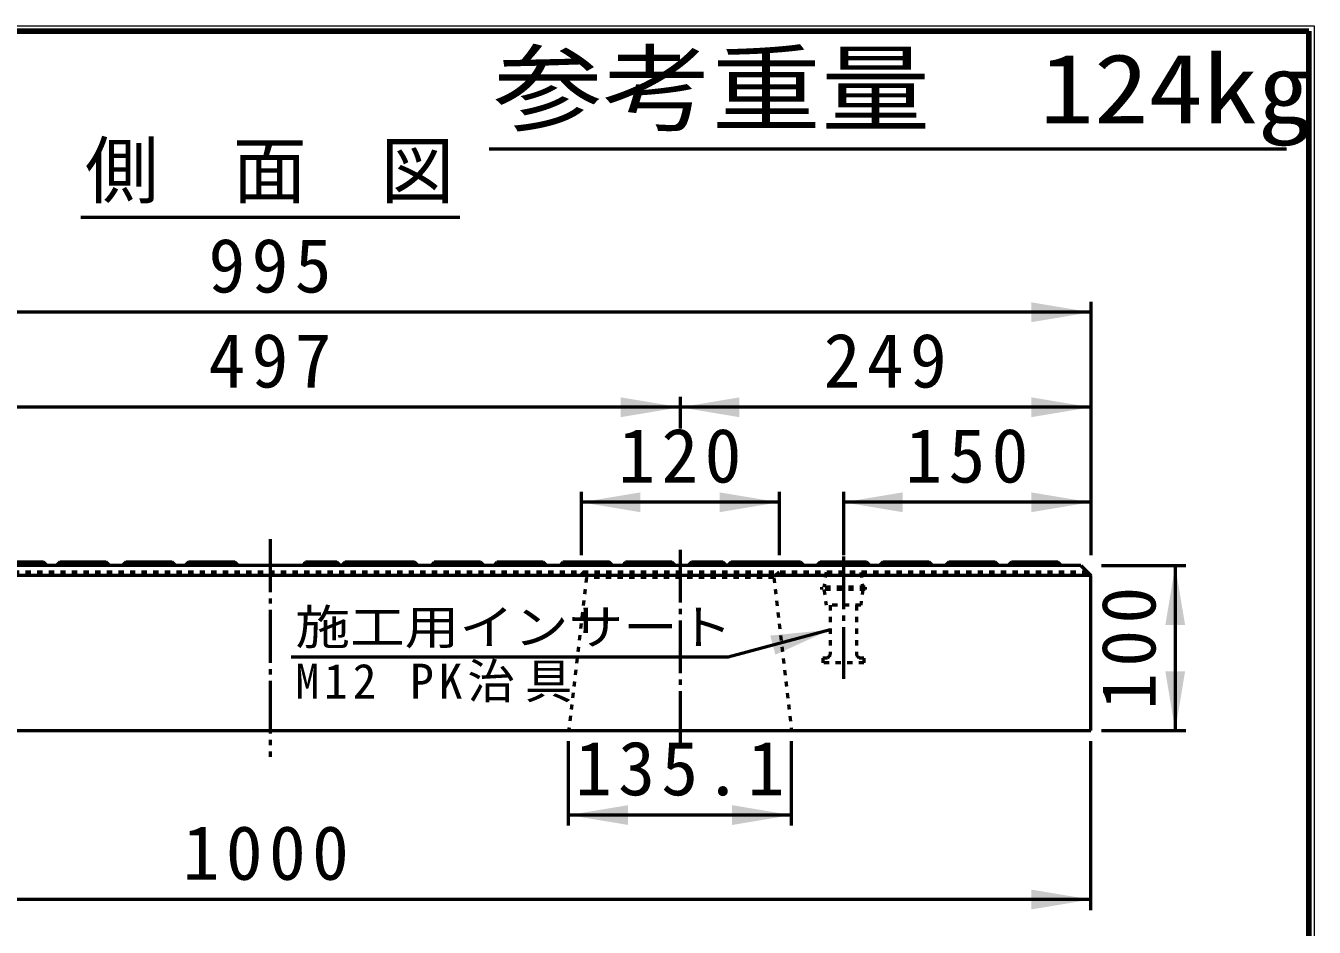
# Model space of a CAD drawing. Units: millimetres, scale not verified. Extents: x 100 to 4105, y 100 to 2870.
# Drawn here: x 2884 to 4105, y 2016 to 2870 of the extents above; entities that cross this region are included whole.
import ezdxf
from ezdxf.enums import TextEntityAlignment as Align

# ---------------------------------------------------------------- set-up
doc = ezdxf.new("R2010")
doc.units = ezdxf.units.MM
doc.header["$LTSCALE"] = 5
doc.linetypes.add('USER1', pattern=[2.2, 1, -1.2])
doc.linetypes.add('USER2', pattern=[13.4, 10, -1.2, 1, -1.2])
doc.layers.add('V-nasSTD', color=7, linetype='Continuous', lineweight=50)
doc.styles.add('ＭＳ ゴシック', font='')
doc.styles.get('ＭＳ ゴシック').set_extended_font_data('MS Gothic')

msp = doc.modelspace()

# ---------------------------------------------------------------- hatches: boundary and pattern name
at = {"layer": 'V-nasSTD'}
for points in [[(3837.08, 2589.288), (3893.33, 2598.663), (3837.08, 2608.038)], [(3448.017, 2518.038), (3504.267, 2508.663), (3448.017, 2499.288)], [(3560.517, 2518.038), (3504.267, 2508.663), (3560.517, 2499.288)], [(3837.08, 2499.288), (3893.33, 2508.663), (3837.08, 2518.038)], [(3466.767, 2428.038), (3410.517, 2418.663), (3466.767, 2409.288)], [(3541.767, 2428.038), (3598.017, 2418.663), (3541.767, 2409.288)], [(3715.205, 2428.038), (3658.955, 2418.663), (3715.205, 2409.288)], [(3837.08, 2428.038), (3893.33, 2418.663), (3837.08, 2409.288)], [(3963.955, 2302.413), (3973.33, 2358.663), (3982.705, 2302.413)], [(3589.695, 2292.407), (3646.455, 2297.91), (3594.548, 2274.295)], [(3982.705, 2258.663), (3973.33, 2202.413), (3963.955, 2258.663)], [(3454.97, 2113.038), (3398.72, 2122.413), (3454.97, 2131.788)], [(3553.564, 2113.038), (3609.814, 2122.413), (3553.564, 2131.788)], [(3837.08, 2033.038), (3893.33, 2042.413), (3837.08, 2051.788)]]:
    msp.add_hatch(color=256, dxfattribs=at).paths.add_polyline_path(points)

# ---------------------------------------------------------------- linework, layer by layer
at = {"layer": 'V-nasSTD', "lineweight": 100}
for p, q in [((4100, 2865), (105, 2865)), ((4100, 105), (4100, 2865))]:
    msp.add_line(p, q, dxfattribs=at)
at = {"layer": 'V-nasSTD'}
for p, q in [((3323.315, 2753.535), (4078.815, 2753.535)), ((2936.486, 2688.663), (3295.486, 2688.663)), ((3893.33, 2608.663), (3893.33, 2368.663)), ((3893.33, 2598.663), (2338.642, 2598.663)), ((3504.267, 2518.663), (3504.267, 2488.663)), ((3504.267, 2508.663), (2727.705, 2508.663)), ((3893.33, 2508.663), (3504.267, 2508.663)), ((3410.517, 2428.663), (3410.517, 2368.663)), ((3598.017, 2418.663), (3410.517, 2418.663)), ((3598.017, 2428.663), (3598.017, 2368.663)), ((3658.955, 2428.663), (3658.955, 2368.663)), ((3893.33, 2418.663), (3658.955, 2418.663)), ((3883.955, 2358.663), (2348.017, 2358.663)), ((2901.142, 2361.788), (2857.392, 2361.788)), ((2904.267, 2358.663), (2901.142, 2361.788)), ((2916.767, 2361.788), (2913.642, 2358.663)), ((2960.517, 2361.788), (2916.767, 2361.788)), ((2963.642, 2358.663), (2960.517, 2361.788)), ((2979.267, 2361.788), (2976.142, 2358.663)), ((3023.017, 2361.788), (2979.267, 2361.788)), ((3026.142, 2358.663), (3023.017, 2361.788)), ((3038.642, 2361.788), (3035.517, 2358.663)), ((3082.392, 2361.788), (3038.642, 2361.788)), ((3085.517, 2358.663), (3082.392, 2361.788)), ((3149.58, 2361.788), (3146.455, 2358.663)), ((3179.267, 2361.788), (3149.58, 2361.788)), ((3182.392, 2358.663), (3179.267, 2361.788)), ((3187.08, 2361.788), (3183.955, 2358.663)), ((3252.705, 2361.788), (3187.08, 2361.788)), ((3255.83, 2358.663), (3252.705, 2361.788)), ((3271.455, 2361.788), (3268.33, 2358.663)), ((3315.205, 2361.788), (3271.455, 2361.788)), ((3318.33, 2358.663), (3315.205, 2361.788)), ((3330.83, 2361.788), (3327.705, 2358.663)), ((3374.58, 2361.788), (3330.83, 2361.788)), ((3377.705, 2358.663), (3374.58, 2361.788)), ((3393.33, 2361.788), (3390.205, 2358.663)), ((3437.255, 2361.788), (3393.33, 2361.788)), ((3440.205, 2358.663), (3437.08, 2361.788)), ((3452.705, 2361.788), (3449.58, 2358.663)), ((3496.455, 2361.788), (3452.705, 2361.788)), ((3499.58, 2358.663), (3496.455, 2361.788)), ((3515.205, 2361.788), (3512.08, 2358.663)), ((3544.892, 2361.788), (3515.205, 2361.788)), ((3548.017, 2358.663), (3544.892, 2361.788)), ((3552.705, 2361.788), (3549.58, 2358.663)), ((3618.33, 2361.788), (3552.705, 2361.788)), ((3621.455, 2358.663), (3618.33, 2361.788)), ((3637.08, 2361.788), (3633.955, 2358.663)), ((3680.83, 2361.788), (3637.08, 2361.788)), ((3683.955, 2358.663), (3680.83, 2361.788)), ((3696.455, 2361.788), (3693.33, 2358.663)), ((3740.205, 2361.788), (3696.455, 2361.788)), ((3743.33, 2358.663), (3740.205, 2361.788)), ((3758.955, 2361.788), (3755.83, 2358.663)), ((3802.705, 2361.788), (3758.955, 2361.788)), ((3805.83, 2358.663), (3802.705, 2361.788)), ((3818.33, 2361.788), (3815.205, 2358.663)), ((3862.08, 2361.788), (3818.33, 2361.788)), ((3865.205, 2358.663), (3862.08, 2361.788)), ((3883.955, 2358.663), (3893.33, 2349.288)), ((3903.33, 2358.663), (3983.33, 2358.663)), ((3973.33, 2358.663), (3973.33, 2202.413)), ((3893.33, 2349.288), (2338.642, 2349.288)), ((3893.33, 2202.413), (3893.33, 2349.288)), ((3646.455, 2297.91), (3549.862, 2272.028)), ((3549.862, 2272.028), (3135.862, 2272.028)), ((2338.642, 2202.413), (3893.33, 2202.413)), ((3903.33, 2202.413), (3983.33, 2202.413)), ((3398.72, 2112.413), (3398.72, 2192.413)), ((3609.814, 2112.413), (3609.814, 2192.413)), ((3893.33, 2032.413), (3893.33, 2192.413)), ((3609.814, 2122.413), (3398.72, 2122.413)), ((3893.33, 2042.413), (2330.83, 2042.413))]:
    msp.add_line(p, q, dxfattribs=at)
at = {"layer": 'V-nasSTD', "linetype": 'USER2'}
for p, q in [((3115.986, 2383.663), (3115.986, 2177.413)), ((3504.267, 2373.663), (3504.267, 2187.413)), ((3658.955, 2367.413), (3658.955, 2251.475))]:
    msp.add_line(p, q, dxfattribs=at)
at = {"layer": 'V-nasSTD', "linetype": 'USER1'}
for p, q in [((3890.205, 2352.413), (2341.767, 2352.413)), ((3415.517, 2347.413), (3398.72, 2202.413)), ((3410.517, 2352.413), (3415.517, 2347.413)), ((3593.017, 2347.413), (3415.517, 2347.413)), ((3598.017, 2352.413), (3593.017, 2347.413)), ((3598.017, 2352.413), (3593.017, 2347.413)), ((3593.017, 2347.413), (3609.814, 2202.413)), ((3642.549, 2352.413), (3640.595, 2338.35)), ((3675.361, 2352.413), (3677.314, 2338.35)), ((3679.658, 2338.35), (3638.252, 2338.35)), ((3638.252, 2338.35), (3638.252, 2336.006)), ((3679.658, 2336.006), (3638.252, 2336.006)), ((3640.595, 2336.006), (3642.549, 2321.163)), ((3677.314, 2336.006), (3675.361, 2321.163)), ((3679.658, 2338.35), (3679.658, 2336.006)), ((3675.361, 2321.163), (3642.549, 2321.163)), ((3646.455, 2321.163), (3646.455, 2274.657)), ((3671.455, 2321.163), (3671.455, 2274.657)), ((3639.424, 2271.163), (3639.424, 2266.475)), ((3642.592, 2271.163), (3639.424, 2271.163)), ((3644.727, 2271.861), (3643.99, 2271.493)), ((3673.182, 2271.861), (3673.92, 2271.493)), ((3678.486, 2271.163), (3675.318, 2271.163)), ((3678.486, 2271.163), (3678.486, 2266.475)), ((3678.486, 2266.475), (3639.424, 2266.475))]:
    msp.add_line(p, q, dxfattribs=at)
at = {"layer": 'V-nasSTD', "lineweight": 13}
msp.add_lwpolyline([(100, 100), (100, 2870), (4105, 2870), (4105, 100)], close=True, dxfattribs=at)
at = {"layer": 'V-nasSTD', "linetype": 'USER1'}
for centre, start, end in [((3642.592, 2274.288), 270, 296.56505), ((3643.33, 2274.657), 296.56505, 0), ((3674.58, 2274.657), 180, 243.43495), ((3675.318, 2274.288), 243.43495, 270)]:
    msp.add_arc(centre, 3.125, start, end, dxfattribs=at)

# ---------------------------------------------------------------- texts
at = {"layer": 'V-nasSTD', "style": 'ＭＳ ゴシック', "width": 1.15}
for s, height, p in [('参考重量\u3000124kg', 65.98, (3327.315, 2843.535)), ('施工用インサート', 32.99, (3139.862, 2317.028))]:
    msp.add_text(s, height=height, dxfattribs=at).set_placement(p, align=Align.TOP_LEFT)
at = {"layer": 'V-nasSTD', "style": 'ＭＳ ゴシック'}
msp.add_text('側\u3000面\u3000図', height=51.32, dxfattribs=at).set_placement((2940.486, 2758.663), align=Align.TOP_LEFT)
at = {"layer": 'V-nasSTD', "attachment_point": 1, "style": 'ＭＳ ゴシック'}
for s, insert, char_height in [('\\T1.17;995', (3057.486, 2668.663), 51.32), ('\\T1.17;497', (3057.486, 2578.663), 51.32), ('\\T1.17;249', (3640.299, 2578.663), 51.32), ('\\T1.17;120', (3445.767, 2488.663), 51.32), ('\\T1.17;150', (3717.642, 2488.663), 51.32), ('\\T1.21;M12\\~PK治具', (3139.862, 2265.778), 32.99), ('\\T1.17;135.1', (3404.767, 2192.413), 51.32), ('\\T1.17;1000', (3033.08, 2112.413), 51.32)]:
    msp.add_mtext(s, dxfattribs=dict(at, insert=insert, char_height=char_height))
at = {"layer": 'V-nasSTD', "insert": (3903.33, 2222.038), "char_height": 51.32, "attachment_point": 1, "rotation": 90, "style": 'ＭＳ ゴシック'}
msp.add_mtext('\\T1.17;100', dxfattribs=at)

doc.saveas('drawing.dxf')
